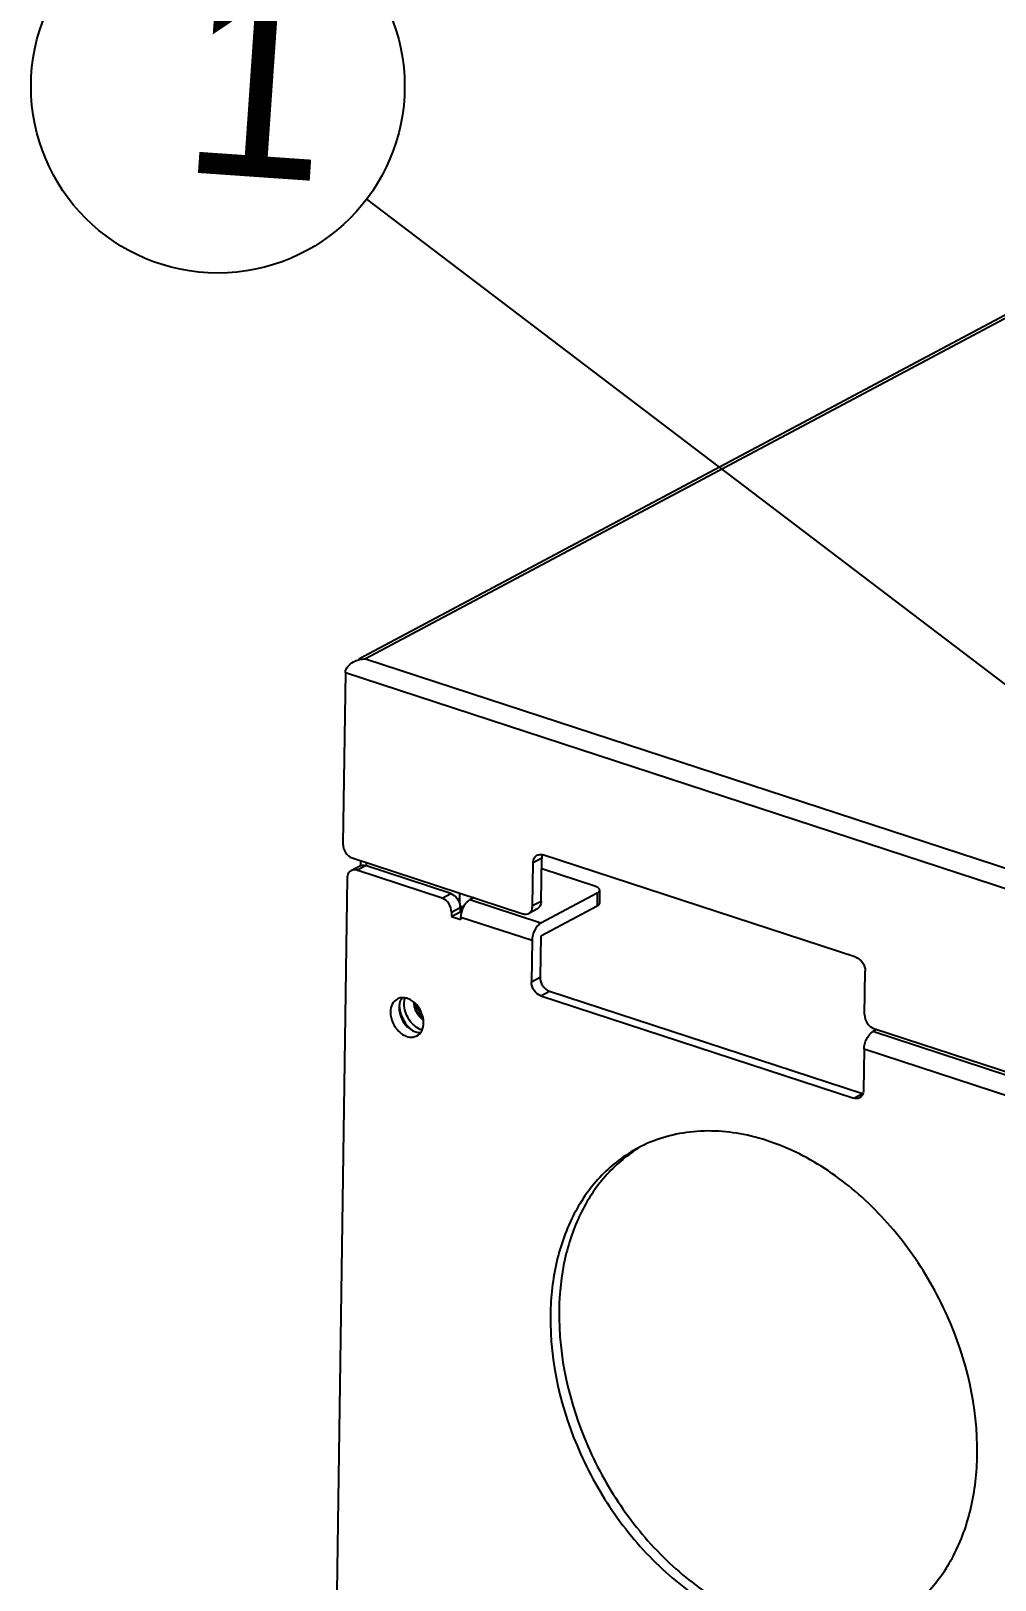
# Model space of a CAD drawing. Extents: x -425 to 6552, y -3049 to 3105.
# Drawn here: x 175.8 to 203.76, y -2075.66 to -2030.73 of the extents above; entities that cross this region are included whole.
import ezdxf

# ---------------------------------------------------------------- set-up
doc = ezdxf.new("R2010")
doc.units = 0
doc.layers.get('0').update_dxf_attribs({"linetype": 'CONTINUOUS'})
doc.layers.add('DIM', color=1, linetype='CONTINUOUS')
doc.styles.add('TEXTSTYLE_3', font='GOTHIC.TTF')

msp = doc.modelspace()

# ---------------------------------------------------------------- linework, layer by layer
at = {"color": 7, "linetype": 'CONTINUOUS'}
for p, q in [((240.394, -2019.606), (185.305, -2048.948)), ((240.443, -2019.675), (185.506, -2048.936)), ((185.506, -2048.936), (223.353, -2061.322)), ((184.919, -2049.339), (184.847, -2054.309)), ((184.919, -2049.339), (223.426, -2061.941)), ((185.117, -2054.713), (190.068, -2056.334)), ((185.25, -2055.073), (185.501, -2054.939)), ((185.367, -2054.935), (185.369, -2054.796)), ((187.977, -2055.749), (185.501, -2054.939)), ((185.532, -2054.94), (185.534, -2054.851)), ((190.348, -2056.109), (190.366, -2054.851)), ((190.366, -2054.851), (190.617, -2054.717)), ((190.599, -2055.975), (190.617, -2054.717)), ((199.722, -2057.597), (190.646, -2054.626)), ((184.97, -2055.297), (184.488, -2088.322)), ((185.083, -2055.082), (185.334, -2054.949)), ((187.726, -2055.883), (185.25, -2055.073)), ((192.155, -2055.534), (190.643, -2055.039)), ((187.726, -2055.883), (187.977, -2055.749)), ((188.229, -2055.733), (188.225, -2056.018)), ((192.221, -2055.735), (190.59, -2056.604)), ((192.221, -2055.735), (192.216, -2056.113)), ((192.292, -2055.65), (192.286, -2056.028)), ((187.994, -2056.413), (188.245, -2056.28)), ((187.996, -2056.287), (187.994, -2056.413)), ((187.996, -2056.287), (188.247, -2056.154)), ((188.247, -2056.154), (188.245, -2056.28)), ((188.245, -2056.28), (188.29, -2056.294)), ((188.304, -2056.13), (188.25, -2056.159)), ((188.643, -2055.867), (188.527, -2055.929)), ((190.59, -2056.604), (188.527, -2055.929)), ((190.486, -2056.19), (190.235, -2056.324)), ((190.599, -2055.975), (190.348, -2056.109)), ((192.216, -2056.113), (190.584, -2056.982)), ((187.994, -2056.413), (188.269, -2056.503)), ((188.27, -2056.44), (188.269, -2056.503)), ((190.333, -2057.115), (188.27, -2056.44)), ((190.333, -2057.115), (190.315, -2058.311)), ((190.584, -2056.982), (190.567, -2058.177)), ((199.974, -2059.259), (199.993, -2058.001)), ((190.315, -2058.311), (190.567, -2058.177)), ((190.586, -2058.715), (190.837, -2058.581)), ((190.586, -2058.715), (199.663, -2061.686)), ((190.837, -2058.581), (199.914, -2061.552)), ((200.333, -2059.693), (200.216, -2059.755)), ((220.054, -2066.247), (200.216, -2059.755)), ((200.245, -2059.664), (219.856, -2066.082)), ((199.96, -2060.266), (199.942, -2061.461)), ((219.983, -2066.819), (199.96, -2060.266)), ((199.663, -2061.686), (199.914, -2061.552))]:
    msp.add_line(p, q, dxfattribs=at)
for centre, radius, start, end in [((190.953, -2054.722), 0.336, 172.1332, 179.2094), ((190.478, -2055.543), 0.531, 71.9316, 75.3208), ((187.875, -2056.149), 0.372, 359.2092, 4.4461), ((199.997, -2061.296), 0.27, 251.8706, 254.7881)]:
    msp.add_arc(centre, radius, start, end, dxfattribs=at)
at = {"color": 4, "linetype": 'CONTINUOUS'}
for centre, radius, start, end in [((186.891, -2059.011), 0.406, 148.1389, 155.2273), ((186.865, -2058.995), 0.376, 143.1076, 148.1047), ((187.371, -2058.931), 0.456, 177.1137, 179.1671), ((187.402, -2058.952), 0.92, 189.2397, 193.8514)]:
    msp.add_arc(centre, radius, start, end, dxfattribs=at)
at = {"color": 7, "linetype": 'CONTINUOUS'}
for points, knots in [([(184.919, -2049.339), (184.92, -2049.274), (184.981, -2049.141), (185.093, -2049.061), (185.154, -2049.028)], [0, 0, 0, 0, 0.485367, 1, 1, 1, 1]), ([(184.847, -2054.309), (184.845, -2054.396), (184.901, -2054.566), (185.039, -2054.688), (185.117, -2054.713)], [0, 0, 0, 0, 0.512159, 1, 1, 1, 1]), ([(185.334, -2054.949), (185.358, -2054.936), (185.415, -2054.921), (185.473, -2054.93), (185.501, -2054.939)], [0, 0, 0, 0, 0.480679, 1, 1, 1, 1]), ([(190.366, -2054.851), (190.367, -2054.806), (190.383, -2054.72), (190.444, -2054.654), (190.479, -2054.636)], [0, 0, 0, 0, 0.532974, 1, 1, 1, 1]), ([(190.479, -2054.636), (190.491, -2054.63), (190.544, -2054.608), (190.605, -2054.613), (190.646, -2054.626)], [0, 0, 0, 0, 0.240159, 1, 1, 1, 1]), ([(185.083, -2055.082), (185.048, -2055.101), (184.987, -2055.167), (184.971, -2055.253), (184.97, -2055.297)], [0, 0, 0, 0, 0.467105, 1, 1, 1, 1]), ([(185.25, -2055.073), (185.222, -2055.064), (185.164, -2055.054), (185.107, -2055.069), (185.083, -2055.082)], [0, 0, 0, 0, 0.519321, 1, 1, 1, 1]), ([(187.977, -2055.749), (188.05, -2055.773), (188.18, -2055.883), (188.24, -2056.038), (188.246, -2056.12)], [0, 0, 0, 0, 0.484178, 1, 1, 1, 1]), ([(192.292, -2055.65), (192.292, -2055.639), (192.282, -2055.605), (192.231, -2055.563), (192.184, -2055.543), (192.155, -2055.534)], [0, 0, 0, 0, 0.180699, 0.527237, 1, 1, 1, 1]), ([(192.221, -2055.735), (192.232, -2055.73), (192.263, -2055.711), (192.291, -2055.676), (192.292, -2055.65)], [0, 0, 0, 0, 0.314144, 1, 1, 1, 1]), ([(187.996, -2056.287), (187.997, -2056.201), (187.941, -2056.03), (187.804, -2055.909), (187.726, -2055.883)], [0, 0, 0, 0, 0.512158, 1, 1, 1, 1]), ([(188.27, -2056.44), (188.272, -2056.335), (188.313, -2056.178), (188.42, -2056.012), (188.49, -2055.949), (188.527, -2055.929)], [0, 0, 0, 0, 0.53417, 0.787988, 1, 1, 1, 1]), ([(190.235, -2056.324), (190.27, -2056.306), (190.331, -2056.24), (190.347, -2056.154), (190.348, -2056.109)], [0, 0, 0, 0, 0.467026, 1, 1, 1, 1]), ([(190.599, -2055.975), (190.598, -2056.02), (190.582, -2056.106), (190.521, -2056.172), (190.486, -2056.19)], [0, 0, 0, 0, 0.532974, 1, 1, 1, 1]), ([(192.286, -2056.028), (192.286, -2056.035), (192.277, -2056.074), (192.242, -2056.098), (192.216, -2056.113)], [0, 0, 0, 0, 0.205507, 1, 1, 1, 1]), ([(190.068, -2056.334), (190.082, -2056.338), (190.137, -2056.352), (190.198, -2056.344), (190.235, -2056.324)], [0, 0, 0, 0, 0.268046, 1, 1, 1, 1]), ([(190.59, -2056.604), (190.553, -2056.624), (190.482, -2056.687), (190.376, -2056.854), (190.334, -2057.01), (190.333, -2057.115)], [0, 0, 0, 0, 0.212012, 0.46583, 1, 1, 1, 1]), ([(199.722, -2057.597), (199.801, -2057.623), (199.938, -2057.744), (199.994, -2057.915), (199.993, -2058.001)], [0, 0, 0, 0, 0.487841, 1, 1, 1, 1]), ([(190.586, -2058.715), (190.507, -2058.689), (190.37, -2058.568), (190.314, -2058.397), (190.315, -2058.311)], [0, 0, 0, 0, 0.487842, 1, 1, 1, 1]), ([(190.567, -2058.177), (190.565, -2058.264), (190.621, -2058.435), (190.758, -2058.556), (190.837, -2058.581)], [0, 0, 0, 0, 0.512158, 1, 1, 1, 1]), ([(186.423, -2058.808), (186.363, -2058.841), (186.256, -2058.956), (186.227, -2059.106), (186.226, -2059.185)], [0, 0, 0, 0, 0.467103, 1, 1, 1, 1]), ([(186.226, -2059.185), (186.225, -2059.292), (186.276, -2059.51), (186.435, -2059.734), (186.605, -2059.858), (186.739, -2059.911), (186.873, -2059.92), (186.956, -2059.895), (186.992, -2059.876)], [0, 0, 0, 0, 0.267669, 0.541817, 0.670441, 0.788969, 0.897613, 1, 1, 1, 1]), ([(199.974, -2059.259), (199.973, -2059.346), (200.029, -2059.517), (200.166, -2059.638), (200.245, -2059.664)], [0, 0, 0, 0, 0.512159, 1, 1, 1, 1]), ([(186.992, -2059.876), (187.053, -2059.844), (187.159, -2059.728), (187.188, -2059.578), (187.189, -2059.5)], [0, 0, 0, 0, 0.467103, 1, 1, 1, 1]), ([(199.96, -2060.266), (199.961, -2060.161), (200.003, -2060.004), (200.109, -2059.837), (200.179, -2059.774), (200.216, -2059.755)], [0, 0, 0, 0, 0.53417, 0.787988, 1, 1, 1, 1]), ([(199.83, -2061.676), (199.805, -2061.689), (199.748, -2061.704), (199.691, -2061.695), (199.663, -2061.686)], [0, 0, 0, 0, 0.480679, 1, 1, 1, 1]), ([(199.942, -2061.461), (199.941, -2061.506), (199.925, -2061.592), (199.864, -2061.658), (199.83, -2061.676)], [0, 0, 0, 0, 0.532895, 1, 1, 1, 1]), ([(203.242, -2072.022), (203.262, -2070.647), (202.762, -2068.527), (201.365, -2066.101), (199.98, -2064.531), (198.371, -2063.364), (196.65, -2062.685), (195.19, -2062.584), (194.121, -2062.806), (193.629, -2063.01), (193.398, -2063.133)], [0, 0, 0, 0, 0.267145, 0.406322, 0.542237, 0.670621, 0.788924, 0.897361, 0.949103, 1, 1, 1, 1]), ([(193.398, -2063.133), (193.013, -2063.338), (192.289, -2063.889), (191.485, -2065.034), (190.986, -2066.431), (190.873, -2067.446), (190.865, -2067.971)], [0, 0, 0, 0, 0.22915, 0.468313, 0.72441, 1, 1, 1, 1]), ([(193.406, -2063.14), (193.054, -2063.36), (192.398, -2063.923), (191.675, -2065.039), (191.227, -2066.375), (191.123, -2067.34), (191.116, -2067.837)], [0, 0, 0, 0, 0.229136, 0.46902, 0.725322, 1, 1, 1, 1]), ([(190.865, -2067.971), (190.845, -2069.346), (191.345, -2071.466), (192.742, -2073.892), (194.128, -2075.462), (195.736, -2076.629), (197.458, -2077.308), (198.917, -2077.409), (199.987, -2077.187), (200.478, -2076.983), (200.709, -2076.86)], [0, 0, 0, 0, 0.267145, 0.406322, 0.542237, 0.670621, 0.788924, 0.897361, 0.949103, 1, 1, 1, 1]), ([(191.116, -2067.837), (191.097, -2069.181), (191.573, -2071.251), (192.913, -2073.639), (194.246, -2075.2), (195.801, -2076.385), (197.476, -2077.111), (198.909, -2077.279), (199.975, -2077.124), (200.47, -2076.956), (200.705, -2076.851)], [0, 0, 0, 0, 0.265787, 0.404382, 0.54012, 0.668849, 0.787927, 0.897182, 0.949133, 1, 1, 1, 1]), ([(200.709, -2076.86), (201.095, -2076.654), (201.818, -2076.104), (202.622, -2074.959), (203.121, -2073.562), (203.235, -2072.547), (203.242, -2072.022)], [0, 0, 0, 0, 0.22915, 0.468313, 0.72441, 1, 1, 1, 1])]:
    msp.add_open_spline(points, degree=3, knots=knots, dxfattribs=at)
for points in [[(185.154, -2049.028), (185.261, -2048.971), (185.385, -2048.942), (185.506, -2048.936)], [(190.632, -2054.623), (190.627, -2054.64), (190.623, -2054.658), (190.62, -2054.676)], [(188.312, -2056.219), (188.293, -2056.206), (188.273, -2056.194), (188.252, -2056.185)], [(188.347, -2056.137), (188.316, -2056.133), (188.284, -2056.127), (188.254, -2056.119)]]:
    msp.add_open_spline(points, degree=3, dxfattribs=at)
at = {"color": 4, "linetype": 'CONTINUOUS'}
for points, knots in [([(187.189, -2059.5), (187.191, -2059.393), (187.139, -2059.175), (186.98, -2058.95), (186.81, -2058.826), (186.676, -2058.773), (186.542, -2058.764), (186.459, -2058.789), (186.423, -2058.808)], [0, 0, 0, 0, 0.267669, 0.541817, 0.670441, 0.788969, 0.897613, 1, 1, 1, 1]), ([(186.522, -2058.841), (186.519, -2058.848), (186.505, -2058.88), (186.495, -2058.914), (186.49, -2058.939)], [0, 0, 0, 0, 0.243796, 1, 1, 1, 1]), ([(187.145, -2059.708), (187.072, -2059.685), (186.967, -2059.625), (186.85, -2059.515), (186.744, -2059.381), (186.651, -2059.188), (186.623, -2059.019), (186.624, -2058.937)], [0, 0, 0, 0, 0.232479, 0.358363, 0.4882, 0.749988, 1, 1, 1, 1]), ([(186.624, -2058.937), (186.625, -2058.923), (186.627, -2058.869), (186.637, -2058.814), (186.648, -2058.776)], [0, 0, 0, 0, 0.258309, 1, 1, 1, 1]), ([(187.184, -2059.412), (187.144, -2059.388), (187.069, -2059.325), (186.983, -2059.205), (186.928, -2059.069), (186.914, -2058.971), (186.915, -2058.924)], [0, 0, 0, 0, 0.242579, 0.498545, 0.755295, 1, 1, 1, 1]), ([(186.945, -2058.935), (186.945, -2058.98), (186.957, -2059.072), (187.006, -2059.201), (187.081, -2059.315), (187.147, -2059.376), (187.182, -2059.401)], [0, 0, 0, 0, 0.250062, 0.507523, 0.761158, 1, 1, 1, 1]), ([(186.477, -2059.051), (186.476, -2059.142), (186.513, -2059.328), (186.654, -2059.567), (186.857, -2059.739), (187.025, -2059.784), (187.101, -2059.78)], [0, 0, 0, 0, 0.258915, 0.527927, 0.780377, 1, 1, 1, 1]), ([(186.508, -2059.172), (186.522, -2059.228), (186.595, -2059.441), (186.742, -2059.631), (186.879, -2059.728)], [0, 0, 0, 0, 0.254195, 1, 1, 1, 1]), ([(187, -2058.993), (187.01, -2059.055), (187.05, -2059.176), (187.124, -2059.28), (187.168, -2059.323)], [0, 0, 0, 0, 0.505057, 1, 1, 1, 1])]:
    msp.add_open_spline(points, degree=3, knots=knots, dxfattribs=at)
for points in [[(186.49, -2058.939), (186.482, -2058.976), (186.478, -2059.013), (186.477, -2059.051)], [(186.482, -2058.979), (186.483, -2059.02), (186.487, -2059.06), (186.493, -2059.099)]]:
    msp.add_open_spline(points, degree=3, dxfattribs=at)
at = {"layer": 'DIM', "color": 1, "linetype": 'CONTINUOUS'}
msp.add_line((185.534, -2035.609), (208.124, -2052.78), dxfattribs=at)
msp.add_circle((181.221, -2032.331), 5.417, dxfattribs=at)

# ---------------------------------------------------------------- texts
at = {"layer": 'DIM', "color": 1, "linetype": 'CONTINUOUS', "insert": (180.461, -2029.183), "char_height": 5.635, "width": 12.77776, "attachment_point": 1, "rotation": 356.0357, "style": 'TEXTSTYLE_3'}
msp.add_mtext('1', dxfattribs=at)

doc.saveas('drawing.dxf')
